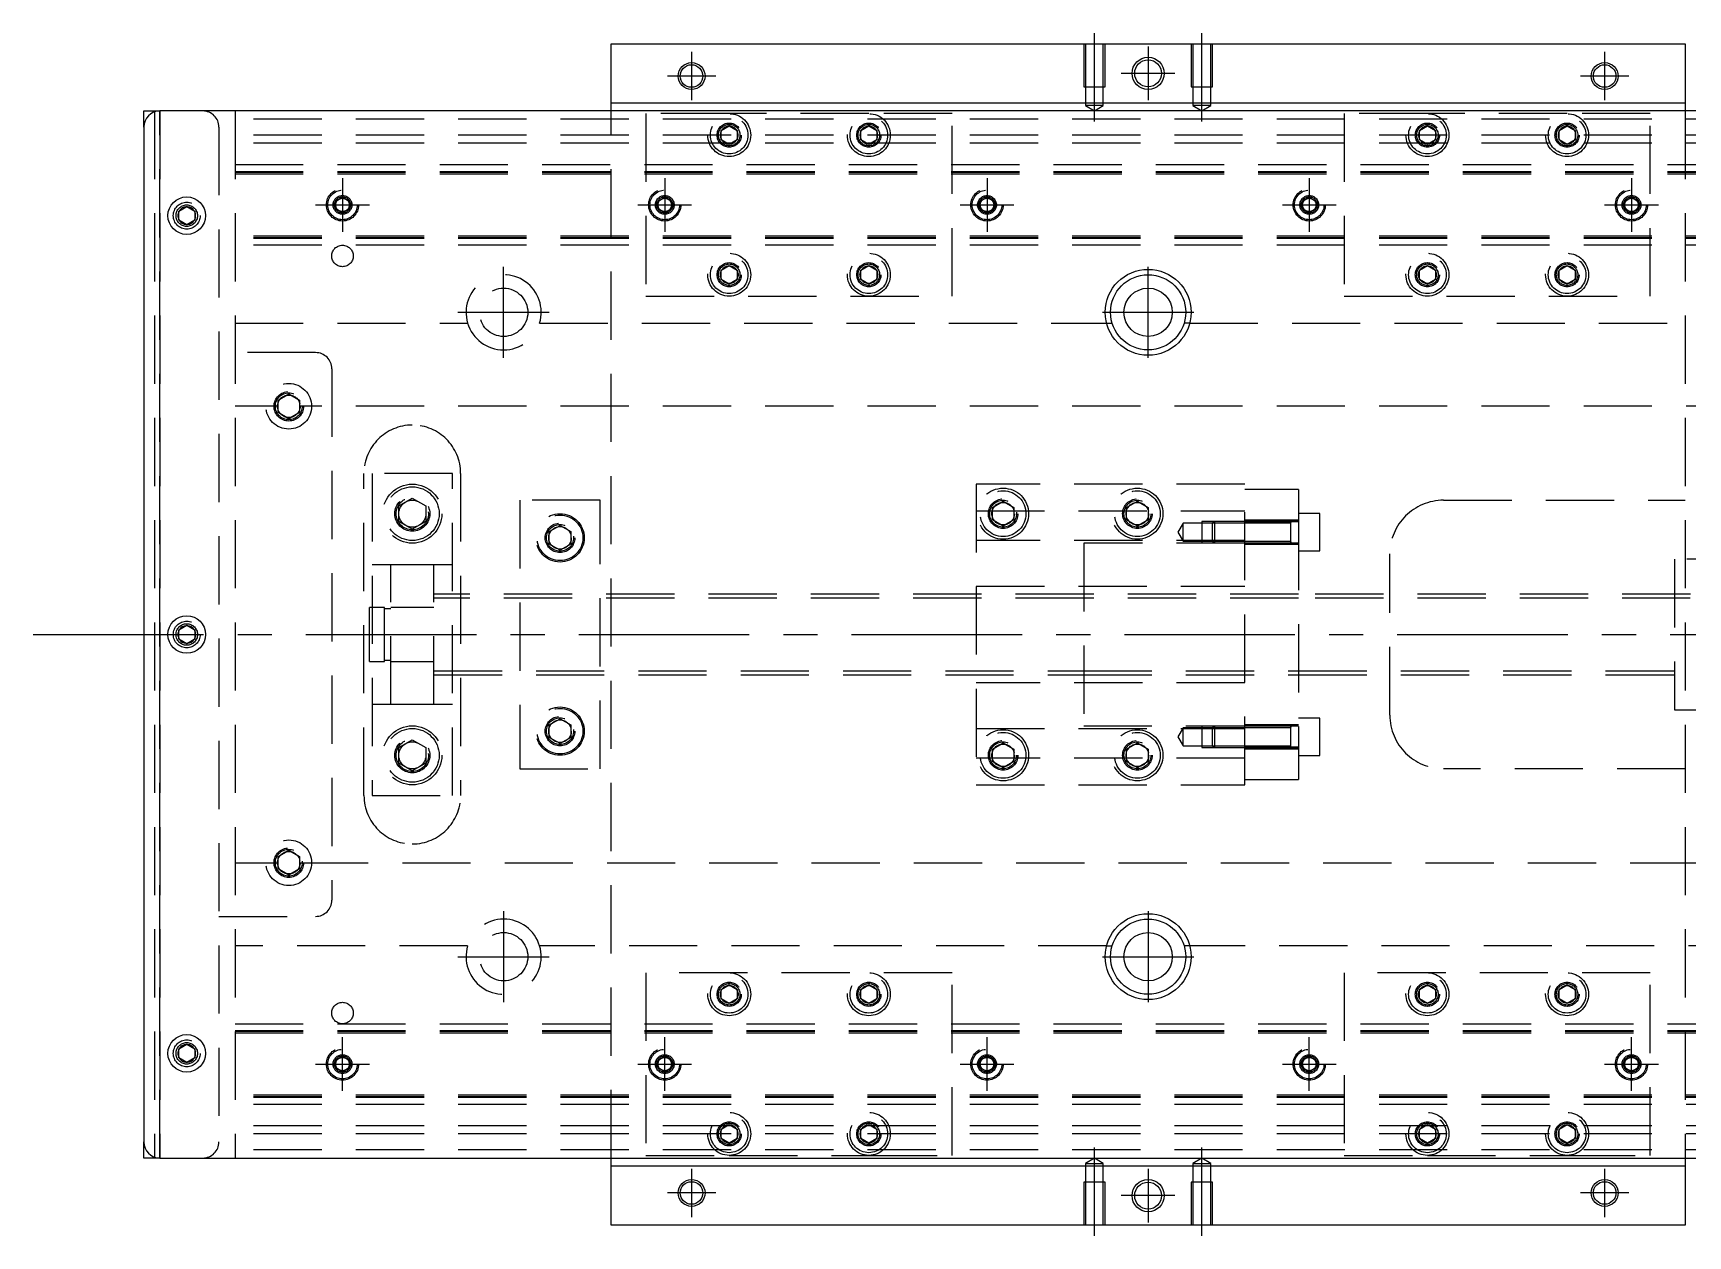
# Model space of a CAD drawing. Extents: x -21 to 543, y -292 to 112.
# Drawn here: x -20.6 to 287.5, y -112 to 112 of the extents above; entities that cross this region are included whole.
import ezdxf

# ---------------------------------------------------------------- set-up
doc = ezdxf.new("R2010")
doc.units = 0
doc.linetypes.add('CENTER', pattern=[50.8, 31.75, -6.35, 6.35, -6.35])
doc.linetypes.add('DASHED', pattern=[19.05, 12.7, -6.35])
doc.layers.get('0').update_dxf_attribs({"linetype": 'CONTINUOUS'})
doc.layers.add('CENTER', color=1, linetype='CENTER')

msp = doc.modelspace()

# ---------------------------------------------------------------- linework, layer by layer
at = {"color": 7, "linetype": 'CONTINUOUS'}
for p, q in [((87, 110), (287, 110)), ((87, 99), (87, 110)), ((287, 110), (287, 99)), ((87, 99), (287, 99)), ((87, 97.5), (87, 99)), ((287, 99), (287, 97.5)), ((0, 94.5), (0, 97.5)), ((0, 97.5), (3, 97.5)), ((371, 97.5), (3, 97.5)), ((0, 94.5), (0, -94.5)), ((6.5, 78.866026), (8, 79.73205)), ((6.5, 77.133974), (6.5, 78.866026)), ((8, 76.26795), (6.5, 77.133974)), ((8, 79.73205), (9.5, 78.866026)), ((9.5, 77.133974), (8, 76.26795)), ((9.5, 78.866026), (9.5, 77.133974)), ((179.254033, 58), (180.291796, 58)), ((194.745967, 58), (193.708204, 58)), ((6.5, 0.866026), (8, 1.73205)), ((6.5, -0.866026), (6.5, 0.866026)), ((8, 1.73205), (9.5, 0.866026)), ((9.5, 0.866026), (9.5, -0.866026)), ((8, -1.73205), (6.5, -0.866026)), ((9.5, -0.866026), (8, -1.73205)), ((179.254033, -58), (180.291796, -58)), ((194.745967, -58), (193.708204, -58)), ((6.5, -77.133974), (8, -76.26795)), ((8, -76.26795), (9.5, -77.133974)), ((6.5, -78.866026), (6.5, -77.133974)), ((8, -79.73205), (6.5, -78.866026)), ((9.5, -78.866026), (8, -79.73205)), ((9.5, -77.133974), (9.5, -78.866026)), ((0, -97.5), (0, -94.5)), ((3, -97.5), (0, -97.5)), ((3, -97.5), (371, -97.5)), ((87, -99), (87, -97.5)), ((287, -97.5), (287, -99)), ((87, -110), (87, -99)), ((287, -99), (87, -99)), ((287, -99), (287, -110)), ((287, -110), (87, -110))]:
    msp.add_line(p, q, dxfattribs=at)
at = {"color": 3, "linetype": 'DASHED'}
for p, q in [((175.000006, 110), (175.000006, 102)), ((175.35, 110), (175.35, 102)), ((178.65, 102), (178.65, 110)), ((178.999994, 102), (178.999994, 110)), ((195.000006, 110), (195.000006, 102)), ((195.35, 110), (195.35, 102)), ((198.65, 102), (198.65, 110)), ((198.999994, 102), (198.999994, 110)), ((175.000006, 102), (178.999994, 102)), ((175.35, 102), (175.35, 98.5)), ((178.65, 98.5), (178.65, 102)), ((195.000006, 102), (198.999994, 102)), ((195.35, 102), (195.35, 98.5)), ((198.65, 98.5), (198.65, 102)), ((2, 97.5), (2, -97.5)), ((3, 97.5), (3, -97.5)), ((3, -97.5), (3, 97.5)), ((3, -97.5), (3, 97.5)), ((3, 97.5), (3, -97.5)), ((17, 97.5), (17, -97.5)), ((357, 96), (17, 96)), ((87, -97.5), (87, 97.5)), ((109, 97), (93.5, 97)), ((93.5, 97), (93.5, 63)), ((135, 97), (109, 97)), ((150.5, 97), (135, 97)), ((150.5, 63), (150.5, 97)), ((177, 98.5), (175.35, 98.5)), ((175.35, 98.5), (177, 97.547372)), ((178.65, 98.5), (177, 98.5)), ((177, 97.547372), (178.65, 98.5)), ((197, 98.5), (195.35, 98.5)), ((195.35, 98.5), (197, 97.547372)), ((198.65, 98.5), (197, 98.5)), ((197, 97.547372), (198.65, 98.5)), ((239, 97), (223.5, 97)), ((223.5, 97), (223.5, 63)), ((265, 97), (239, 97)), ((280.5, 97), (265, 97)), ((280.5, 63), (280.5, 97)), ((287, 97.5), (287, -97.5)), ((14, 94.5), (14, -94.5)), ((357, 93), (17, 93)), ((107.5, 93.866026), (109, 94.73205)), ((107.5, 92.133974), (107.5, 93.866026)), ((109, 94.73205), (110.5, 93.866026)), ((110.5, 93.866026), (110.5, 92.133974)), ((110.973226, 93.326156), (111, 93)), ((133.5, 93.866026), (135, 94.73205)), ((133.5, 92.133974), (133.5, 93.866026)), ((135, 94.73205), (136.5, 93.866026)), ((136.5, 93.866026), (136.5, 92.133974)), ((136.973226, 93.326156), (137, 93)), ((237.5, 93.866026), (239, 94.73205)), ((237.5, 92.133974), (237.5, 93.866026)), ((239, 94.73205), (240.5, 93.866026)), ((240.5, 93.866026), (240.5, 92.133974)), ((240.973226, 93.326156), (241, 93)), ((263, 93), (263.030168, 93.346066)), ((263.5, 93.866026), (265, 94.73205)), ((263.5, 92.133974), (263.5, 93.866026)), ((265, 94.73205), (266.5, 93.866026)), ((266.5, 93.866026), (266.5, 92.133974)), ((357, 91.5), (17, 91.5)), ((109, 91.26795), (107.5, 92.133974)), ((110.5, 92.133974), (109, 91.26795)), ((135, 91.26795), (133.5, 92.133974)), ((136.5, 92.133974), (135, 91.26795)), ((239, 91.26795), (237.5, 92.133974)), ((240.5, 92.133974), (239, 91.26795)), ((265, 91.26795), (263.5, 92.133974)), ((266.5, 92.133974), (265, 91.26795)), ((17, 87.5), (357, 87.5)), ((17, 86.247728), (357, 86.247728)), ((17, 86.1147), (357, 86.1147)), ((17, 86.1), (357, 86.1)), ((17, 85.8), (357, 85.8)), ((35.5, 80), (35.516134, 80.21941)), ((35.75, 80.721688), (37, 81.443376)), ((35.75, 79.278312), (35.75, 80.721688)), ((37, 81.443376), (38.25, 80.721688)), ((38.25, 80.721688), (38.25, 79.278312)), ((95.75, 80.721688), (97, 81.443376)), ((95.75, 79.278312), (95.75, 80.721688)), ((97, 81.443376), (98.25, 80.721688)), ((98.25, 80.721688), (98.25, 79.278312)), ((98.477374, 80.25955), (98.5, 80)), ((155.5, 80), (155.516134, 80.21941)), ((155.75, 80.721688), (157, 81.443376)), ((155.75, 79.278312), (155.75, 80.721688)), ((157, 81.443376), (158.25, 80.721688)), ((158.25, 80.721688), (158.25, 79.278312)), ((215.5, 80), (215.52041, 80.24661)), ((215.75, 80.721688), (217, 81.443376)), ((215.75, 79.278312), (215.75, 80.721688)), ((217, 81.443376), (218.25, 80.721688)), ((218.25, 80.721688), (218.25, 79.278312)), ((275.75, 80.721688), (277, 81.443376)), ((275.75, 79.278312), (275.75, 80.721688)), ((277, 81.443376), (278.25, 80.721688)), ((278.25, 80.721688), (278.25, 79.278312)), ((278.477374, 80.25955), (278.5, 80)), ((6, 78), (6.030168, 78.346066)), ((37, 78.556624), (35.75, 79.278312)), ((38.25, 79.278312), (37, 78.556624)), ((97, 78.556624), (95.75, 79.278312)), ((98.25, 79.278312), (97, 78.556624)), ((157, 78.556624), (155.75, 79.278312)), ((158.25, 79.278312), (157, 78.556624)), ((217, 78.556624), (215.75, 79.278312)), ((218.25, 79.278312), (217, 78.556624)), ((277, 78.556624), (275.75, 79.278312)), ((278.25, 79.278312), (277, 78.556624)), ((357, 74.2), (17, 74.2)), ((357, 73.9), (17, 73.9)), ((357, 73.8853), (17, 73.8853)), ((357, 73.752272), (17, 73.752272)), ((357, 72.5), (17, 72.5)), ((107.5, 67.866026), (109, 68.73205)), ((107.5, 66.133974), (107.5, 67.866026)), ((109, 68.73205), (110.5, 67.866026)), ((110.5, 67.866026), (110.5, 66.133974)), ((133.5, 67.866026), (135, 68.73205)), ((133.5, 66.133974), (133.5, 67.866026)), ((135, 68.73205), (136.5, 67.866026)), ((136.5, 67.866026), (136.5, 66.133974)), ((237.5, 67.866026), (239, 68.73205)), ((237.5, 66.133974), (237.5, 67.866026)), ((239, 68.73205), (240.5, 67.866026)), ((240.5, 67.866026), (240.5, 66.133974)), ((263.5, 67.866026), (265, 68.73205)), ((263.5, 66.133974), (263.5, 67.866026)), ((265, 68.73205), (266.5, 67.866026)), ((266.5, 67.866026), (266.5, 66.133974)), ((107, 67), (107.030168, 67.346066)), ((109, 65.26795), (107.5, 66.133974)), ((110.5, 66.133974), (109, 65.26795)), ((133, 67), (133.023172, 67.30356)), ((135, 65.26795), (133.5, 66.133974)), ((136.5, 66.133974), (135, 65.26795)), ((239, 65.26795), (237.5, 66.133974)), ((240.5, 66.133974), (239, 65.26795)), ((240.973226, 67.326156), (241, 67)), ((263, 67), (263.030168, 67.346066)), ((265, 65.26795), (263.5, 66.133974)), ((266.5, 66.133974), (265, 65.26795)), ((93.5, 63), (150.5, 63)), ((223.5, 63), (280.5, 63)), ((17, 58), (60.291796, 58)), ((73.708204, 58), (179.254033, 58)), ((194.745967, 58), (300.291796, 58)), ((32, 52.5), (14, 52.5)), ((35, 49.5), (35, -49.5)), ((25, 43.6547), (27, 44.809402)), ((25, 41.3453), (25, 43.6547)), ((27, 44.809402), (29, 43.6547)), ((29, 43.6547), (29, 41.3453)), ((24.9, 42.5), (17, 42.5)), ((24.5, 42.5), (24.534018, 42.911016)), ((27, 40.190598), (25, 41.3453)), ((29, 41.3453), (27, 40.190598)), ((357, 42.5), (29.1, 42.5)), ((41, -30), (41, 30)), ((42.5, 30), (42.5, -30)), ((57.5, 30), (42.5, 30)), ((57.5, -30), (57.5, 30)), ((59, 30), (59, -30)), ((155, 28), (155, -28)), ((205, 28), (155, 28)), ((205, -28), (205, 28)), ((47.5, 23.943376), (50, 25.386752)), ((50, 25.386752), (52.5, 23.943376)), ((85, 25), (70, 25)), ((70, 25), (70, -25)), ((85, -25), (85, 25)), ((158, 23.6547), (160, 24.809402)), ((160, 24.809402), (162, 23.6547)), ((183, 23.6547), (185, 24.809402)), ((185, 24.809402), (187, 23.6547)), ((215, 27), (205, 27)), ((215, 27), (215, 20.976176)), ((242, 25), (287, 25)), ((47.5, 21.056624), (47.5, 23.943376)), ((52.5, 23.943376), (52.5, 21.056624)), ((52.977798, 22.864306), (53, 22.5)), ((155, 23), (205, 23)), ((158, 21.3453), (158, 23.6547)), ((162, 23.6547), (162, 21.3453)), ((162.483582, 22.786038), (162.5, 22.5)), ((182.5, 22.5), (182.52689, 22.865682)), ((183, 21.3453), (183, 23.6547)), ((187, 23.6547), (187, 21.3453)), ((219, 22.552558), (215, 22.552558)), ((219, 15.552558), (219, 22.552558)), ((50, 19.613248), (47.5, 21.056624)), ((52.5, 21.056624), (50, 19.613248)), ((75.5, 19.1547), (77.5, 20.309402)), ((75.5, 16.8453), (75.5, 19.1547)), ((77.5, 20.309402), (79.5, 19.1547)), ((79.5, 19.1547), (79.5, 16.8453)), ((160, 20.190598), (158, 21.3453)), ((162, 21.3453), (160, 20.190598)), ((185, 20.190598), (183, 21.3453)), ((187, 21.3453), (185, 20.190598)), ((193.5, 20.702558), (192.547372, 19.052558)), ((192.547372, 19.052558), (193.5, 17.402558)), ((193.5, 17.402558), (193.5, 20.702558)), ((197, 20.702558), (193.5, 20.702558)), ((197, 21.052554), (197, 17.052564)), ((199.35, 21.052554), (197, 21.052554)), ((199, 20.702558), (197, 20.702558)), ((199.35, 21.052558), (199, 20.702558)), ((199, 17.402558), (199, 20.702558)), ((205, 20.702558), (199, 20.702558)), ((205, 20.702558), (199, 20.702558)), ((199.35, 21.052558), (199.35, 17.052558)), ((205, 21.052556), (199.35, 21.052558)), ((205, 21.052554), (199.35, 21.052554)), ((215, 21.302558), (205, 21.302558)), ((213.605, 21.052558), (205, 21.052556)), ((215, 20.976176), (205, 20.976176)), ((213.6, 20.702558), (205, 20.702558)), ((215, 21.052558), (213.595, 21.052558)), ((213.6, 17.05324), (213.6, 21.052564)), ((213.6, 20.836098), (213.6, 21.052558)), ((213.6, 21.052558), (213.6, 20.835892)), ((215, 20.976176), (215, -20.976176)), ((77.5, 15.690598), (75.5, 16.8453)), ((79.5, 16.8453), (77.5, 15.690598)), ((79.983582, 18.286038), (80, 18)), ((205, 17.5), (155, 17.5)), ((175, 17), (175, -17)), ((205, 17), (175, 17)), ((193.5, 17.402558), (197, 17.402558)), ((197, 17.402558), (199, 17.402558)), ((197, 17.052564), (199.35, 17.052564)), ((199, 17.402558), (205, 17.402558)), ((199, 17.402558), (199.35, 17.052558)), ((199, 17.402558), (205, 17.402558)), ((199.35, 17.052564), (205, 17.052564)), ((199.35, 17.052558), (205, 17.052562)), ((205, 17.402558), (213.6, 17.402558)), ((205, 17.052562), (213.605, 17.052558)), ((205, 16.802558), (215, 16.802558)), ((213.595, 17.052558), (215, 17.052558)), ((213.6, 17.269268), (213.6, 17.052558)), ((213.6, 17.052558), (213.6, 17.26902)), ((213.6, 17.052554), (213.6, 17.05324)), ((215, 15.552558), (219, 15.552558)), ((46, 13), (42.5, 13)), ((46, -13), (46, 13)), ((54, 13), (46, 13)), ((54, 13), (46, 13)), ((54, -13), (54, 13)), ((57.5, 13), (54, 13)), ((232, -15), (232, 15)), ((300, 14), (285, 14)), ((285, 14), (285, -14)), ((175, 7.5), (54, 7.5)), ((175, 6.75), (54, 6.75)), ((155, 9), (205, 9)), ((215, 7.5), (175, 7.5)), ((215, 7.499994), (175, 7.499994)), ((215, 6.75), (175, 6.75)), ((215, 6.75), (175, 6.75)), ((307.005, 7.5), (215, 7.5)), ((307, 6.75), (215, 6.75)), ((42, -5), (42, 5)), ((44.85, 5), (42, 5)), ((44.85, -5), (44.85, 5)), ((46, 4.8), (44.85, 4.8)), ((54, 5), (46, 5)), ((54, 5), (46, 5)), ((9.973226, 0.326156), (10, 0)), ((42, -5), (44.85, -5)), ((44.85, -4.8), (46, -4.8)), ((46, -5), (54, -5)), ((46, -5), (54, -5)), ((54, -6.75), (175, -6.75)), ((54, -7.5), (175, -7.5)), ((205, -9), (155, -9)), ((175, -6.75), (215, -6.75)), ((175, -6.75), (215, -6.75)), ((175, -7.499994), (215, -7.499994)), ((175, -7.5), (215, -7.5)), ((215, -6.75), (307, -6.75)), ((215, -7.5), (307.005, -7.5)), ((42.5, -13), (46, -13)), ((46, -13), (54, -13)), ((46, -13), (54, -13)), ((54, -13), (57.5, -13)), ((285, -14), (300, -14)), ((75.5, -16.8453), (77.5, -15.690598)), ((75.5, -19.1547), (75.5, -16.8453)), ((77.5, -15.690598), (79.5, -16.8453)), ((79.5, -16.8453), (79.5, -19.1547)), ((79.983582, -17.713962), (80, -18)), ((155, -17.5), (205, -17.5)), ((175, -17), (205, -17)), ((193.5, -17.402558), (192.547372, -19.052558)), ((193.5, -20.702558), (193.5, -17.402558)), ((197, -17.402558), (193.5, -17.402558)), ((197, -17.052564), (197, -21.052554)), ((199.35, -17.052564), (197, -17.052564)), ((199, -17.402558), (197, -17.402558)), ((199.35, -17.052558), (199, -17.402558)), ((199, -20.702558), (199, -17.402558)), ((205, -17.402558), (199, -17.402558)), ((205, -17.402558), (199, -17.402558)), ((199.35, -17.052558), (199.35, -21.052558)), ((205, -17.052562), (199.35, -17.052558)), ((205, -17.052564), (199.35, -17.052564)), ((215, -16.802558), (205, -16.802558)), ((213.605, -17.052558), (205, -17.052562)), ((213.6, -17.402558), (205, -17.402558)), ((215, -17.052558), (213.595, -17.052558)), ((213.6, -21.051878), (213.6, -17.052554)), ((213.6, -17.26902), (213.6, -17.052558)), ((213.6, -17.052558), (213.6, -17.269226)), ((213.6, -20.836098), (213.6, -17.26902)), ((219, -15.552558), (215, -15.552558)), ((219, -22.552558), (219, -15.552558)), ((47.5, -21.056624), (50, -19.613248)), ((47.5, -23.943376), (47.5, -21.056624)), ((50, -19.613248), (52.5, -21.056624)), ((52.5, -21.056624), (52.5, -23.943376)), ((77.5, -20.309402), (75.5, -19.1547)), ((79.5, -19.1547), (77.5, -20.309402)), ((158, -21.3453), (160, -20.190598)), ((158, -23.6547), (158, -21.3453)), ((160, -20.190598), (162, -21.3453)), ((162, -21.3453), (162, -23.6547)), ((183, -21.3453), (185, -20.190598)), ((183, -23.6547), (183, -21.3453)), ((185, -20.190598), (187, -21.3453)), ((187, -21.3453), (187, -23.6547)), ((192.547372, -19.052558), (193.5, -20.702558)), ((193.5, -20.702558), (197, -20.702558)), ((197, -20.702558), (199, -20.702558)), ((197, -21.052554), (199.35, -21.052554)), ((199, -20.702558), (205, -20.702558)), ((199, -20.702558), (199.35, -21.052558)), ((199, -20.702558), (205, -20.702558)), ((199.35, -21.052554), (205, -21.052554)), ((199.35, -21.052558), (205, -21.052556)), ((205, -20.702558), (213.6, -20.702558)), ((215, -20.976176), (205, -20.976176)), ((205, -21.052556), (213.605, -21.052558)), ((205, -21.302558), (215, -21.302558)), ((213.595, -21.052558), (215, -21.052558)), ((213.6, -20.83585), (213.6, -21.052558)), ((213.6, -21.052558), (213.6, -20.836098)), ((213.6, -21.052564), (213.6, -21.051878)), ((215, -20.976176), (215, -27)), ((50, -25.386752), (47.5, -23.943376)), ((52.5, -23.943376), (50, -25.386752)), ((52.977798, -22.135694), (53, -22.5)), ((205, -23), (155, -23)), ((157.5, -22.5), (157.534018, -22.088984)), ((160, -24.809402), (158, -23.6547)), ((162, -23.6547), (160, -24.809402)), ((182.5, -22.5), (182.52689, -22.134318)), ((185, -24.809402), (183, -23.6547)), ((187, -23.6547), (185, -24.809402)), ((215, -22.552558), (219, -22.552558)), ((70, -25), (85, -25)), ((205, -27), (215, -27)), ((287, -25), (242, -25)), ((42.5, -30), (57.5, -30)), ((155, -28), (205, -28)), ((17, -42.5), (24.9, -42.5)), ((25, -41.3453), (27, -40.190598)), ((25, -43.6547), (25, -41.3453)), ((27, -40.190598), (29, -41.3453)), ((29, -41.3453), (29, -43.6547)), ((29.1, -42.5), (357, -42.5)), ((29.483582, -42.213962), (29.5, -42.5)), ((27, -44.809402), (25, -43.6547)), ((29, -43.6547), (27, -44.809402)), ((14, -52.5), (32, -52.5)), ((60.291796, -58), (17, -58)), ((179.254033, -58), (73.708204, -58)), ((300.291796, -58), (194.745967, -58)), ((93.5, -63), (93.5, -97)), ((150.5, -63), (93.5, -63)), ((150.5, -97), (150.5, -63)), ((280.5, -63), (223.5, -63)), ((223.5, -63), (223.5, -97)), ((280.5, -97), (280.5, -63)), ((107, -67), (107.030168, -66.653934)), ((107.5, -66.133974), (109, -65.26795)), ((107.5, -67.866026), (107.5, -66.133974)), ((109, -65.26795), (110.5, -66.133974)), ((110.5, -66.133974), (110.5, -67.866026)), ((133, -67), (133.023172, -66.69644)), ((133.5, -66.133974), (135, -65.26795)), ((133.5, -67.866026), (133.5, -66.133974)), ((135, -65.26795), (136.5, -66.133974)), ((136.5, -66.133974), (136.5, -67.866026)), ((237, -67), (237.023172, -66.69644)), ((237.5, -66.133974), (239, -65.26795)), ((237.5, -67.866026), (237.5, -66.133974)), ((239, -65.26795), (240.5, -66.133974)), ((240.5, -66.133974), (240.5, -67.866026)), ((263.5, -66.133974), (265, -65.26795)), ((263.5, -67.866026), (263.5, -66.133974)), ((265, -65.26795), (266.5, -66.133974)), ((266.5, -66.133974), (266.5, -67.866026)), ((266.973226, -66.673844), (267, -67)), ((109, -68.73205), (107.5, -67.866026)), ((110.5, -67.866026), (109, -68.73205)), ((135, -68.73205), (133.5, -67.866026)), ((136.5, -67.866026), (135, -68.73205)), ((239, -68.73205), (237.5, -67.866026)), ((240.5, -67.866026), (239, -68.73205)), ((265, -68.73205), (263.5, -67.866026)), ((266.5, -67.866026), (265, -68.73205)), ((17, -72.5), (357, -72.5)), ((17, -73.752272), (357, -73.752272)), ((17, -73.8853), (357, -73.8853)), ((17, -73.9), (357, -73.9)), ((17, -74.2), (357, -74.2)), ((6, -78), (6.030168, -77.653934)), ((35.75, -79.278312), (37, -78.556624)), ((35.75, -80.721688), (35.75, -79.278312)), ((37, -78.556624), (38.25, -79.278312)), ((38.25, -79.278312), (38.25, -80.721688)), ((38.477374, -79.74045), (38.5, -80)), ((95.75, -79.278312), (97, -78.556624)), ((95.75, -80.721688), (95.75, -79.278312)), ((97, -78.556624), (98.25, -79.278312)), ((98.25, -79.278312), (98.25, -80.721688)), ((98.477374, -79.74045), (98.5, -80)), ((155.75, -79.278312), (157, -78.556624)), ((155.75, -80.721688), (155.75, -79.278312)), ((157, -78.556624), (158.25, -79.278312)), ((158.25, -79.278312), (158.25, -80.721688)), ((158.477374, -79.74045), (158.5, -80)), ((215.5, -80), (215.52041, -79.75339)), ((215.75, -79.278312), (217, -78.556624)), ((215.75, -80.721688), (215.75, -79.278312)), ((217, -78.556624), (218.25, -79.278312)), ((218.25, -79.278312), (218.25, -80.721688)), ((275.75, -79.278312), (277, -78.556624)), ((275.75, -80.721688), (275.75, -79.278312)), ((277, -78.556624), (278.25, -79.278312)), ((278.25, -79.278312), (278.25, -80.721688)), ((278.477374, -79.74045), (278.5, -80)), ((37, -81.443376), (35.75, -80.721688)), ((38.25, -80.721688), (37, -81.443376)), ((97, -81.443376), (95.75, -80.721688)), ((98.25, -80.721688), (97, -81.443376)), ((157, -81.443376), (155.75, -80.721688)), ((158.25, -80.721688), (157, -81.443376)), ((217, -81.443376), (215.75, -80.721688)), ((218.25, -80.721688), (217, -81.443376)), ((277, -81.443376), (275.75, -80.721688)), ((278.25, -80.721688), (277, -81.443376)), ((357, -85.8), (17, -85.8)), ((357, -86.1), (17, -86.1)), ((357, -86.1147), (17, -86.1147)), ((357, -86.247728), (17, -86.247728)), ((357, -87.5), (17, -87.5)), ((357, -91.5), (17, -91.5)), ((107.5, -92.133974), (109, -91.26795)), ((107.5, -93.866026), (107.5, -92.133974)), ((109, -91.26795), (110.5, -92.133974)), ((110.5, -92.133974), (110.5, -93.866026)), ((133.5, -92.133974), (135, -91.26795)), ((133.5, -93.866026), (133.5, -92.133974)), ((135, -91.26795), (136.5, -92.133974)), ((136.5, -92.133974), (136.5, -93.866026)), ((237.5, -92.133974), (239, -91.26795)), ((237.5, -93.866026), (237.5, -92.133974)), ((239, -91.26795), (240.5, -92.133974)), ((240.5, -92.133974), (240.5, -93.866026)), ((263.5, -92.133974), (265, -91.26795)), ((263.5, -93.866026), (263.5, -92.133974)), ((265, -91.26795), (266.5, -92.133974)), ((266.5, -92.133974), (266.5, -93.866026)), ((357, -93), (17, -93)), ((107, -93), (107.030168, -92.653934)), ((109, -94.73205), (107.5, -93.866026)), ((110.5, -93.866026), (109, -94.73205)), ((135, -94.73205), (133.5, -93.866026)), ((136.5, -93.866026), (135, -94.73205)), ((136.973226, -92.673844), (137, -93)), ((237, -93), (237.023172, -92.69644)), ((239, -94.73205), (237.5, -93.866026)), ((240.5, -93.866026), (239, -94.73205)), ((265, -94.73205), (263.5, -93.866026)), ((266.5, -93.866026), (265, -94.73205)), ((266.973226, -92.673844), (267, -93)), ((357, -96), (17, -96)), ((93.5, -97), (109, -97)), ((109, -97), (135, -97)), ((135, -97), (150.5, -97)), ((177, -97.547372), (175.35, -98.5)), ((175.35, -98.5), (177, -98.5)), ((175.35, -98.5), (175.35, -102)), ((178.65, -98.5), (177, -97.547372)), ((177, -98.5), (178.65, -98.5)), ((178.65, -102), (178.65, -98.5)), ((197, -97.547372), (195.35, -98.5)), ((195.35, -98.5), (197, -98.5)), ((195.35, -98.5), (195.35, -102)), ((198.65, -98.5), (197, -97.547372)), ((197, -98.5), (198.65, -98.5)), ((198.65, -102), (198.65, -98.5)), ((223.5, -97), (239, -97)), ((239, -97), (265, -97)), ((265, -97), (280.5, -97)), ((178.999994, -102), (175.000006, -102)), ((175.000006, -102), (175.000006, -110)), ((175.35, -102), (175.35, -110)), ((178.65, -110), (178.65, -102)), ((178.999994, -110), (178.999994, -102)), ((198.999994, -102), (195.000006, -102)), ((195.000006, -102), (195.000006, -110)), ((195.35, -102), (195.35, -110)), ((198.65, -110), (198.65, -102)), ((198.999994, -110), (198.999994, -102))]:
    msp.add_line(p, q, dxfattribs=at)
at = {"color": 3, "linetype": 'CONTINUOUS'}
for centre in [(102, 104), (272, 104), (102, -104), (272, -104)]:
    msp.add_circle(centre, 2.5, dxfattribs=at)
at = {"color": 7, "linetype": 'CONTINUOUS'}
for centre, radius in [((102, 104), 2.1), ((187, 104.5), 3), ((187, 104.5), 2.5), ((272, 104), 2.1), ((8, 78), 3.5), ((277, 80), 1.25), ((187, 60), 8), ((187, 60), 7), ((187, 60), 4.5), ((8, 0), 3.5), ((187, -60), 8), ((187, -60), 7), ((187, -60), 4.5), ((8, -78), 3.5), ((187, -104.5), 3), ((102, -104), 2.1), ((187, -104.5), 2.5), ((272, -104), 2.1)]:
    msp.add_circle(centre, radius, dxfattribs=at)
at = {"color": 3, "linetype": 'DASHED'}
for centre, radius in [((109, 93), 4), ((109, 93), 3.5), ((135, 93), 4), ((135, 93), 3.5), ((239, 93), 4), ((239, 93), 3.5), ((265, 93), 4), ((265, 93), 3.5), ((109, 93), 2.25), ((109, 93), 2), ((135, 93), 2.25), ((135, 93), 2), ((239, 93), 2.25), ((239, 93), 2), ((265, 93), 2.25), ((265, 93), 2), ((8, 78), 2.5), ((37, 80), 3), ((37, 80), 2.75), ((37, 80), 1.75), ((37, 80), 1.5), ((37, 80), 1.25), ((97, 80), 3), ((97, 80), 2.75), ((97, 80), 1.75), ((97, 80), 1.5), ((97, 80), 1.25), ((157, 80), 3), ((157, 80), 2.75), ((157, 80), 1.75), ((157, 80), 1.5), ((157, 80), 1.25), ((217, 80), 3), ((217, 80), 2.75), ((217, 80), 1.75), ((217, 80), 1.5), ((217, 80), 1.25), ((277, 80), 3), ((277, 80), 2.75), ((277, 80), 1.75), ((277, 80), 1.5), ((8, 78), 2), ((37, 70.5), 2), ((109, 67), 4), ((135, 67), 4), ((239, 67), 4), ((265, 67), 4), ((109, 67), 3.5), ((109, 67), 2.25), ((109, 67), 2), ((109, 67), 1.65), ((135, 67), 3.5), ((135, 67), 2.25), ((135, 67), 2), ((135, 67), 1.65), ((239, 67), 3.5), ((239, 67), 2.25), ((239, 67), 2), ((239, 67), 1.65), ((265, 67), 3.5), ((265, 67), 2.25), ((265, 67), 2), ((265, 67), 1.65), ((67, 60), 4.5), ((27, 42.5), 4.25), ((27, 42.5), 2.75), ((27, 42.5), 2.5), ((27, 42.5), 2.1), ((50, 22.5), 5.5), ((50, 22.5), 5), ((50, 22.5), 3.25), ((50, 22.5), 3), ((50, 22.5), 2.5), ((160, 22.5), 4.75), ((160, 22.5), 4.25), ((160, 22.5), 2.75), ((160, 22.5), 2.5), ((185, 22.5), 4.75), ((185, 22.5), 4.25), ((185, 22.5), 2.75), ((185, 22.5), 2.5), ((77.5, 18), 4.5), ((77.5, 18), 4.25), ((160, 22.5), 2.1), ((185, 22.5), 2.1), ((77.5, 18), 2.75), ((77.5, 18), 2.5), ((77.5, 18), 2.1), ((8, 0), 2.5), ((8, 0), 2), ((77.5, -18), 4.5), ((77.5, -18), 4.25), ((77.5, -18), 2.75), ((50, -22.5), 5.5), ((50, -22.5), 5), ((77.5, -18), 2.5), ((77.5, -18), 2.1), ((160, -22.5), 4.75), ((160, -22.5), 4.25), ((185, -22.5), 4.75), ((185, -22.5), 4.25), ((50, -22.5), 3.25), ((50, -22.5), 3), ((50, -22.5), 2.5), ((160, -22.5), 2.75), ((160, -22.5), 2.5), ((160, -22.5), 2.1), ((185, -22.5), 2.75), ((185, -22.5), 2.5), ((185, -22.5), 2.1), ((27, -42.5), 4.25), ((27, -42.5), 2.75), ((27, -42.5), 2.5), ((27, -42.5), 2.1), ((67, -60), 4.5), ((109, -67), 4), ((109, -67), 3.5), ((135, -67), 4), ((135, -67), 3.5), ((239, -67), 4), ((239, -67), 3.5), ((265, -67), 4), ((265, -67), 3.5), ((109, -67), 2.25), ((109, -67), 2), ((109, -67), 1.65), ((135, -67), 2.25), ((135, -67), 2), ((135, -67), 1.65), ((239, -67), 2.25), ((239, -67), 2), ((239, -67), 1.65), ((265, -67), 2.25), ((265, -67), 2), ((265, -67), 1.65), ((37, -70.5), 2), ((8, -78), 2.5), ((8, -78), 2), ((37, -80), 3), ((97, -80), 3), ((157, -80), 3), ((217, -80), 3), ((277, -80), 3), ((37, -80), 2.75), ((37, -80), 1.75), ((37, -80), 1.5), ((37, -80), 1.25), ((97, -80), 2.75), ((97, -80), 1.75), ((97, -80), 1.5), ((97, -80), 1.25), ((157, -80), 2.75), ((157, -80), 1.75), ((157, -80), 1.5), ((157, -80), 1.25), ((217, -80), 2.75), ((217, -80), 1.75), ((217, -80), 1.5), ((217, -80), 1.25), ((277, -80), 2.75), ((277, -80), 1.75), ((277, -80), 1.5), ((277, -80), 1.25), ((109, -93), 4), ((135, -93), 4), ((239, -93), 4), ((265, -93), 4), ((109, -93), 3.5), ((109, -93), 2.25), ((109, -93), 2), ((135, -93), 3.5), ((135, -93), 2.25), ((135, -93), 2), ((239, -93), 3.5), ((239, -93), 2.25), ((239, -93), 2), ((265, -93), 3.5), ((265, -93), 2.25), ((265, -93), 2)]:
    msp.add_circle(centre, radius, dxfattribs=at)
at = {"color": 7, "linetype": 'CONTINUOUS'}
for centre, radius, start, end in [((3, 94.5), 3, 90, 180), ((8, 78), 1.65, 155.380023, 180), ((8, 78), 1.65, 180, 204.619977), ((8, 78), 1.65, 144.619977, 155.380023), ((8, 78), 1.65, 204.619977, 215.380023), ((8, 78), 1.65, 95.380023, 144.619977), ((8, 78), 1.65, 215.380023, 264.619977), ((8, 78), 1.65, 84.619977, 95.380023), ((8, 78), 1.65, 35.380023, 84.619977), ((8, 78), 1.65, 275.380023, 324.619977), ((8, 78), 1.65, 24.619977, 35.380023), ((8, 78), 1.65, 324.619977, 335.380023), ((8, 78), 1.65, 335.380023, 24.619977), ((8, 78), 1.65, 264.619977, 275.380023), ((8, 0), 1.65, 155.380023, 180), ((8, 0), 1.65, 180, 204.619977), ((8, 0), 1.65, 144.619977, 155.380023), ((8, 0), 1.65, 95.380023, 144.619977), ((8, 0), 1.65, 84.619977, 95.380023), ((8, 0), 1.65, 35.380023, 84.619977), ((8, 0), 1.65, 24.619977, 35.380023), ((8, 0), 1.65, 335.380023, 24.619977), ((8, 0), 1.65, 204.619977, 215.380023), ((8, 0), 1.65, 215.380023, 264.619977), ((8, 0), 1.65, 264.619977, 275.380023), ((8, 0), 1.65, 275.380023, 324.619977), ((8, 0), 1.65, 324.619977, 335.380023), ((8, -78), 1.65, 95.380023, 144.619977), ((8, -78), 1.65, 84.619977, 95.380023), ((8, -78), 1.65, 35.380023, 84.619977), ((8, -78), 1.65, 155.380023, 180), ((8, -78), 1.65, 180, 204.619977), ((8, -78), 1.65, 144.619977, 155.380023), ((8, -78), 1.65, 204.619977, 215.380023), ((8, -78), 1.65, 215.380023, 264.619977), ((8, -78), 1.65, 264.619977, 275.380023), ((8, -78), 1.65, 275.380023, 324.619977), ((8, -78), 1.65, 24.619977, 35.380023), ((8, -78), 1.65, 324.619977, 335.380023), ((8, -78), 1.65, 335.380023, 24.619977), ((3, -94.5), 3, 180, 270)]:
    msp.add_arc(centre, radius, start, end, dxfattribs=at)
at = {"color": 3, "linetype": 'DASHED'}
for centre, radius, start, end in [((11, 94.5), 3, 0, 90), ((109, 93), 1.65, 155.380023, 180), ((109, 93), 1.65, 180, 204.619977), ((109, 93), 1.65, 144.619977, 155.380023), ((109, 93), 1.65, 95.380023, 144.619977), ((109, 93), 1.65, 84.619977, 95.380023), ((109, 93), 1.65, 35.380023, 84.619977), ((109, 93), 1.65, 24.619977, 35.380023), ((109, 93), 1.65, 335.380023, 24.619977), ((135, 93), 1.65, 155.380023, 180), ((135, 93), 1.65, 180, 204.619977), ((135, 93), 1.65, 144.619977, 155.380023), ((135, 93), 1.65, 95.380023, 144.619977), ((135, 93), 1.65, 84.619977, 95.380023), ((135, 93), 1.65, 35.380023, 84.619977), ((135, 93), 1.65, 24.619977, 35.380023), ((135, 93), 1.65, 335.380023, 24.619977), ((239, 93), 1.65, 155.380023, 180), ((239, 93), 1.65, 180, 204.619977), ((239, 93), 1.65, 144.619977, 155.380023), ((239, 93), 1.65, 95.380023, 144.619977), ((239, 93), 1.65, 84.619977, 95.380023), ((239, 93), 1.65, 35.380023, 84.619977), ((239, 93), 1.65, 24.619977, 35.380023), ((239, 93), 1.65, 335.380023, 24.619977), ((265, 93), 1.65, 155.380023, 180), ((265, 93), 1.65, 180, 204.619977), ((265, 93), 1.65, 144.619977, 155.380023), ((265, 93), 1.65, 95.380023, 144.619977), ((265, 93), 1.65, 84.619977, 95.380023), ((265, 93), 1.65, 35.380023, 84.619977), ((265, 93), 1.65, 24.619977, 35.380023), ((265, 93), 1.65, 335.380023, 24.619977), ((109, 93), 1.65, 204.619977, 215.380023), ((109, 93), 1.65, 215.380023, 264.619977), ((109, 93), 1.65, 264.619977, 275.380023), ((109, 93), 1.65, 275.380023, 324.619977), ((109, 93), 1.65, 324.619977, 335.380023), ((135, 93), 1.65, 204.619977, 215.380023), ((135, 93), 1.65, 215.380023, 264.619977), ((135, 93), 1.65, 264.619977, 275.380023), ((135, 93), 1.65, 275.380023, 324.619977), ((135, 93), 1.65, 324.619977, 335.380023), ((239, 93), 1.65, 204.619977, 215.380023), ((239, 93), 1.65, 215.380023, 264.619977), ((239, 93), 1.65, 264.619977, 275.380023), ((239, 93), 1.65, 275.380023, 324.619977), ((239, 93), 1.65, 324.619977, 335.380023), ((265, 93), 1.65, 204.619977, 215.380023), ((265, 93), 1.65, 215.380023, 264.619977), ((265, 93), 1.65, 264.619977, 275.380023), ((265, 93), 1.65, 275.380023, 324.619977), ((265, 93), 1.65, 324.619977, 335.380023), ((67, 60), 7, 343.39845, 196.60155), ((67, 60), 7, 196.60155, 343.39845), ((32, 49.5), 3, 0, 90), ((50, 30), 9, 90, 180), ((50, 30), 9, 0, 90), ((242, 15), 10, 90, 180), ((242, -15), 10, 180, 270), ((50, -30), 9, 180, 270), ((50, -30), 9, 270, 0), ((32, -49.5), 3, 270, 0), ((67, -60), 7, 16.60155, 163.39845), ((67, -60), 7, 163.39845, 16.60155), ((109, -93), 1.65, 155.380023, 180), ((109, -93), 1.65, 144.619977, 155.380023), ((109, -93), 1.65, 95.380023, 144.619977), ((109, -93), 1.65, 84.619977, 95.380023), ((109, -93), 1.65, 35.380023, 84.619977), ((109, -93), 1.65, 24.619977, 35.380023), ((109, -93), 1.65, 335.380023, 24.619977), ((135, -93), 1.65, 155.380023, 180), ((135, -93), 1.65, 144.619977, 155.380023), ((135, -93), 1.65, 95.380023, 144.619977), ((135, -93), 1.65, 84.619977, 95.380023), ((135, -93), 1.65, 35.380023, 84.619977), ((135, -93), 1.65, 24.619977, 35.380023), ((135, -93), 1.65, 335.380023, 24.619977), ((239, -93), 1.65, 155.380023, 180), ((239, -93), 1.65, 144.619977, 155.380023), ((239, -93), 1.65, 95.380023, 144.619977), ((239, -93), 1.65, 84.619977, 95.380023), ((239, -93), 1.65, 35.380023, 84.619977), ((239, -93), 1.65, 24.619977, 35.380023), ((239, -93), 1.65, 335.380023, 24.619977), ((265, -93), 1.65, 155.380023, 180), ((265, -93), 1.65, 144.619977, 155.380023), ((265, -93), 1.65, 95.380023, 144.619977), ((265, -93), 1.65, 84.619977, 95.380023), ((265, -93), 1.65, 35.380023, 84.619977), ((265, -93), 1.65, 24.619977, 35.380023), ((265, -93), 1.65, 335.380023, 24.619977), ((11, -94.5), 3, 270, 0), ((109, -93), 1.65, 180, 204.619977), ((109, -93), 1.65, 204.619977, 215.380023), ((109, -93), 1.65, 215.380023, 264.619977), ((109, -93), 1.65, 264.619977, 275.380023), ((109, -93), 1.65, 275.380023, 324.619977), ((109, -93), 1.65, 324.619977, 335.380023), ((135, -93), 1.65, 180, 204.619977), ((135, -93), 1.65, 204.619977, 215.380023), ((135, -93), 1.65, 215.380023, 264.619977), ((135, -93), 1.65, 264.619977, 275.380023), ((135, -93), 1.65, 275.380023, 324.619977), ((135, -93), 1.65, 324.619977, 335.380023), ((239, -93), 1.65, 180, 204.619977), ((239, -93), 1.65, 204.619977, 215.380023), ((239, -93), 1.65, 215.380023, 264.619977), ((239, -93), 1.65, 264.619977, 275.380023), ((239, -93), 1.65, 275.380023, 324.619977), ((239, -93), 1.65, 324.619977, 335.380023), ((265, -93), 1.65, 180, 204.619977), ((265, -93), 1.65, 204.619977, 215.380023), ((265, -93), 1.65, 215.380023, 264.619977), ((265, -93), 1.65, 264.619977, 275.380023), ((265, -93), 1.65, 275.380023, 324.619977), ((265, -93), 1.65, 324.619977, 335.380023)]:
    msp.add_arc(centre, radius, start, end, dxfattribs=at)
at = {"layer": 'CENTER', "color": 1, "linetype": 'CENTER'}
for p, q in [((177, 95.547372), (177, 112)), ((197, 95.547372), (197, 112)), ((102, 108.5), (102, 99.5)), ((187, 109.5), (187, 99.5)), ((272, 108.5), (272, 99.5)), ((106.5, 104), (97.5, 104)), ((192, 104.5), (182, 104.5)), ((276.5, 104), (267.5, 104)), ((37, 85), (37, 75)), ((97, 85), (97, 75)), ((157, 85), (157, 75)), ((217, 85), (217, 75)), ((277, 85), (277, 75)), ((32, 80), (42, 80)), ((92, 80), (102, 80)), ((152, 80), (162, 80)), ((212, 80), (222, 80)), ((272, 80), (282, 80)), ((67, 51.5), (67, 68.5)), ((187, 51.5), (187, 68.5)), ((58.5, 60), (75.5, 60)), ((178.5, 60), (195.5, 60)), ((-20.607194, 0), (407.569477, 0)), ((67, -51.5), (67, -68.5)), ((187, -51.5), (187, -68.5)), ((58.5, -60), (75.5, -60)), ((178.5, -60), (195.5, -60)), ((37, -85), (37, -75)), ((97, -85), (97, -75)), ((157, -85), (157, -75)), ((217, -85), (217, -75)), ((277, -85), (277, -75)), ((32, -80), (42, -80)), ((92, -80), (102, -80)), ((152, -80), (162, -80)), ((212, -80), (222, -80)), ((272, -80), (282, -80)), ((177, -112), (177, -95.547372)), ((197, -112), (197, -95.547372)), ((102, -99.5), (102, -108.5)), ((187, -99.5), (187, -109.5)), ((272, -99.5), (272, -108.5)), ((106.5, -104), (97.5, -104)), ((192, -104.5), (182, -104.5)), ((276.5, -104), (267.5, -104))]:
    msp.add_line(p, q, dxfattribs=at)

doc.saveas('drawing.dxf')
